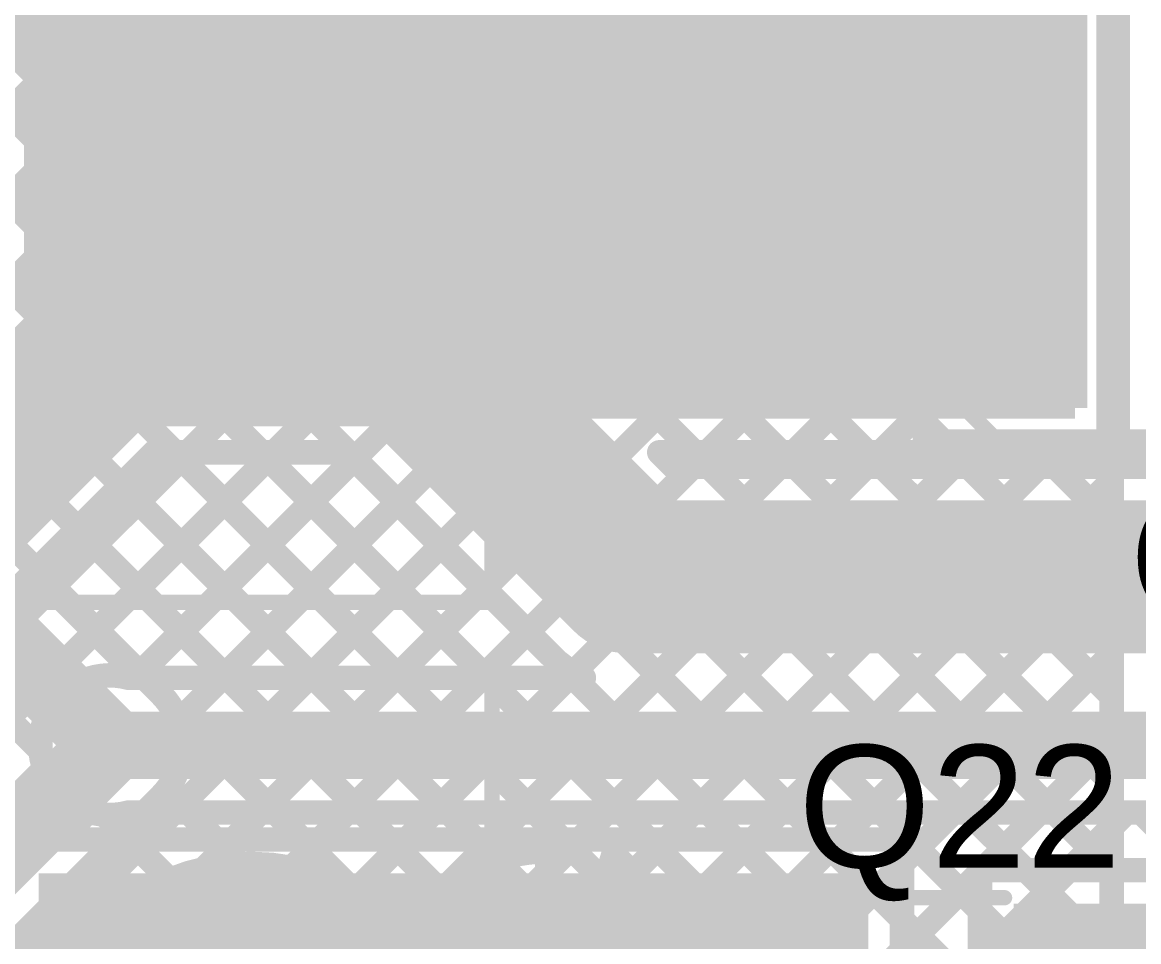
# Model space of a CAD drawing. Header units: millimetres. Extents: x 0 to 214, y 0 to 214.
# Drawn here: x 0.2923 to 0.6569, y 2.0078 to 2.3082 of the extents above; entities that cross this region are included whole.
import ezdxf

# ---------------------------------------------------------------- set-up
doc = ezdxf.new("R2010")
doc.units = ezdxf.units.MM
doc.header["$MEASUREMENT"] = 0
for name, color, linetype in [('BottomLayer', 5, 'Continuous'), ('BottomOverlay', 54, 'Continuous'), ('BottomPaste', 16, 'Continuous'), ('BottomSolder', 6, 'Continuous'), ('MultiLayer', 9, 'Continuous'), ('PadHoleLayer', 156, 'Continuous'), ('TopLayer', 1, 'Continuous'), ('TopOverlay', 2, 'Continuous'), ('TopPaste', 8, 'Continuous'), ('TopSolder', 216, 'Continuous'), ('ViaHoleLayer', 16, 'Continuous')]:
    doc.layers.add(name, color=color, linetype=linetype)
doc.styles.add('Arial', font='', dxfattribs={"height": 0.2})
doc.styles.get('Arial').set_extended_font_data('Arial')

# ---------------------------------------------------------------- blocks, each defined once
blk = doc.blocks.new('TBP01R1_508_02BE_96')
at = {"layer": 'BottomLayer'}
blk.add_hatch(color=5, dxfattribs=at).paths.add_polyline_path([(-0.15906, 0.05906), (-0.04094, 0.05906), (-0.04094, -0.05906), (-0.15906, -0.05906)])
at = {"layer": 'BottomSolder'}
blk.add_hatch(color=6, dxfattribs=at).paths.add_polyline_path([(-0.16306, 0.06306), (-0.03694, 0.06306), (-0.03694, -0.06306), (-0.16306, -0.06306)])
at = {"layer": 'MultiLayer'}
blk.add_hatch(color=9, dxfattribs=at).paths.add_polyline_path([(-0.15906, 0.05906), (-0.04094, 0.05906), (-0.04094, -0.05906), (-0.15906, -0.05906)])
at = {"layer": 'PadHoleLayer'}
h = blk.add_hatch(color=156, dxfattribs=at)
edge = h.paths.add_edge_path()
edge.add_arc((-0.1, 0), 0.03346, 0, 360)
at = {"layer": 'TopLayer'}
blk.add_hatch(color=1, dxfattribs=at).paths.add_polyline_path([(-0.15906, 0.05906), (-0.04094, 0.05906), (-0.04094, -0.05906), (-0.15906, -0.05906)])
at = {"layer": 'TopSolder'}
blk.add_hatch(color=216, dxfattribs=at).paths.add_polyline_path([(-0.16306, 0.06306), (-0.03694, 0.06306), (-0.03694, -0.06306), (-0.16306, -0.06306)])
at = {"layer": 'TopOverlay', "const_width": 0.005}
for points in [[(-0.2315, 0.3937), (-0.2315, -0.07874)], [(-0.2315, -0.07874), (0.2315, -0.07874)]]:
    blk.add_lwpolyline(points, dxfattribs=at)
at = {"layer": 'TopOverlay'}
for points, const_width in [([(-0.10306, -0.067, 1), (-0.11094, -0.067, 1)], 0.00787), ([(-0.11291, -0.067, 1), (-0.10897, -0.067, 1)], 0.00394), ([(-0.10503, -0.067, 1), (-0.10109, -0.067, 1)], 0.00394), ([(-0.23275, -0.07874, 1), (-0.23025, -0.07874, 1)], 0.0025), ([(-0.23275, -0.07874, 1), (-0.23025, -0.07874, 1)], 0.0025)]:
    blk.add_lwpolyline(points, format="xyb", close=True, dxfattribs=dict(at, const_width=const_width))
blk = doc.blocks.new('TBP01R1_508_02BE_97')
at = {"layer": 'BottomLayer'}
h = blk.add_hatch(color=5, dxfattribs=at)
edge = h.paths.add_edge_path()
edge.add_arc((0.1, 0), 0.05906, 0, 360)
at = {"layer": 'BottomSolder'}
h = blk.add_hatch(color=6, dxfattribs=at)
edge = h.paths.add_edge_path()
edge.add_arc((0.1, 0), 0.06306, 0, 360)
at = {"layer": 'MultiLayer'}
h = blk.add_hatch(color=9, dxfattribs=at)
edge = h.paths.add_edge_path()
edge.add_arc((0.1, 0), 0.05906, 0, 360)
at = {"layer": 'TopLayer'}
h = blk.add_hatch(color=1, dxfattribs=at)
edge = h.paths.add_edge_path()
edge.add_arc((0.1, 0), 0.05906, 0, 360)
at = {"layer": 'TopSolder'}
h = blk.add_hatch(color=216, dxfattribs=at)
edge = h.paths.add_edge_path()
edge.add_arc((0.1, 0), 0.06306, 0, 360)
at = {"layer": 'TopOverlay', "const_width": 0.005}
for points in [[(0.2315, 0.3937), (0.2315, -0.07874)], [(-0.2315, -0.07874), (0.2315, -0.07874)]]:
    blk.add_lwpolyline(points, dxfattribs=at)
at = {"layer": 'TopOverlay', "const_width": 0.0025}
blk.add_lwpolyline([(0.23025, -0.07874, 1), (0.23275, -0.07874, 1)], format="xyb", close=True, dxfattribs=at)
blk.add_lwpolyline([(0.23025, -0.07874, 1), (0.23275, -0.07874, 1)], format="xyb", close=True, dxfattribs=at)
blk = doc.blocks.new('C__0603_B_138')
at = {"layer": 'BottomLayer'}
for points in [[(-0.045, -0.0175), (-0.045, 0.0175), (-0.015, 0.0175), (-0.015, -0.0175)], [(0.015, -0.0175), (0.015, 0.0175), (0.045, 0.0175), (0.045, -0.0175)]]:
    blk.add_hatch(color=5, dxfattribs=at).paths.add_polyline_path(points)
at = {"layer": 'BottomPaste'}
for points in [[(-0.045, -0.0175), (-0.045, 0.0175), (-0.015, 0.0175), (-0.015, -0.0175)], [(0.015, -0.0175), (0.015, 0.0175), (0.045, 0.0175), (0.045, -0.0175)]]:
    blk.add_hatch(color=16, dxfattribs=at).paths.add_polyline_path(points)
at = {"layer": 'BottomSolder'}
for points in [[(-0.04736, -0.01986), (-0.04736, 0.01986), (-0.01264, 0.01986), (-0.01264, -0.01986)], [(0.01264, -0.01986), (0.01264, 0.01986), (0.04736, 0.01986), (0.04736, -0.01986)]]:
    blk.add_hatch(color=6, dxfattribs=at).paths.add_polyline_path(points)
at = {"layer": 'BottomOverlay', "const_width": 0.005}
for points in [[(-0.049, 0.021), (-0.018, 0.021)], [(-0.049, -0.021), (-0.049, 0.021)], [(0.018, 0.021), (0.049, 0.021)], [(0.049, -0.021), (0.049, 0.021)], [(-0.049, -0.021), (-0.018, -0.021)], [(0.018, -0.021), (0.049, -0.021)]]:
    blk.add_lwpolyline(points, dxfattribs=at)
at = {"layer": 'BottomOverlay', "const_width": 0.0025}
for points in [[(-0.05025, 0.021, 1), (-0.04775, 0.021, 1)], [(-0.05025, 0.021, 1), (-0.04775, 0.021, 1)], [(-0.01925, 0.021, 1), (-0.01675, 0.021, 1)], [(0.01675, 0.021, 1), (0.01925, 0.021, 1)], [(0.04775, 0.021, 1), (0.05025, 0.021, 1)], [(0.04775, 0.021, 1), (0.05025, 0.021, 1)], [(-0.05025, -0.021, 1), (-0.04775, -0.021, 1)], [(-0.05025, -0.021, 1), (-0.04775, -0.021, 1)], [(-0.01925, -0.021, 1), (-0.01675, -0.021, 1)], [(0.01675, -0.021, 1), (0.01925, -0.021, 1)], [(0.04775, -0.021, 1), (0.05025, -0.021, 1)], [(0.04775, -0.021, 1), (0.05025, -0.021, 1)]]:
    blk.add_lwpolyline(points, format="xyb", close=True, dxfattribs=at)
blk = doc.blocks.new('RVT1E100M0405__139')
at = {"layer": 'TopLayer'}
for points in [[(-0.12205, 0.0315), (-0.01969, 0.0315), (-0.01969, -0.0315), (-0.12205, -0.0315)], [(0.01969, 0.0315), (0.12205, 0.0315), (0.12205, -0.0315), (0.01969, -0.0315)]]:
    blk.add_hatch(color=1, dxfattribs=at).paths.add_polyline_path(points)
at = {"layer": 'TopPaste'}
for points in [[(-0.12205, 0.0315), (-0.01969, 0.0315), (-0.01969, -0.0315), (-0.12205, -0.0315)], [(0.01969, 0.0315), (0.12205, 0.0315), (0.12205, -0.0315), (0.01969, -0.0315)]]:
    blk.add_hatch(color=8, dxfattribs=at).paths.add_polyline_path(points)
at = {"layer": 'TopSolder'}
for points in [[(-0.12605, 0.0355), (-0.01569, 0.0355), (-0.01569, -0.0355), (-0.12605, -0.0355)], [(0.01569, 0.0355), (0.12605, 0.0355), (0.12605, -0.0355), (0.01569, -0.0355)]]:
    blk.add_hatch(color=216, dxfattribs=at).paths.add_polyline_path(points)
at = {"layer": 'TopOverlay', "const_width": 0.005}
for points in [[(-0.08325, 0.04075), (-0.037, 0.087)], [(-0.037, 0.087), (0.085, 0.087)], [(0.085, 0.039), (0.085, 0.087)], [(-0.108, 0.037), (-0.108, 0.065)], [(-0.122, 0.051), (-0.094, 0.051)], [(-0.08325, 0.035), (-0.08325, 0.04075)], [(-0.08325, -0.04075), (-0.08325, -0.035)], [(-0.08325, -0.04075), (-0.037, -0.087)], [(0.085, -0.087), (0.085, -0.039)], [(-0.037, -0.087), (0.085, -0.087)]]:
    blk.add_lwpolyline(points, dxfattribs=at)
at = {"layer": 'TopOverlay', "const_width": 0.0025}
for points in [[(-0.03825, 0.087, 1), (-0.03575, 0.087, 1)], [(-0.03825, 0.087, 1), (-0.03575, 0.087, 1)], [(0.08375, 0.087, 1), (0.08625, 0.087, 1)], [(0.08375, 0.087, 1), (0.08625, 0.087, 1)], [(-0.10925, 0.065, 1), (-0.10675, 0.065, 1)], [(-0.12325, 0.051, 1), (-0.12075, 0.051, 1)], [(-0.09525, 0.051, 1), (-0.09275, 0.051, 1)], [(-0.0845, 0.04075, 1), (-0.082, 0.04075, 1)], [(-0.0845, 0.04075, 1), (-0.082, 0.04075, 1)], [(0.08375, 0.039, 1), (0.08625, 0.039, 1)], [(-0.10925, 0.037, 1), (-0.10675, 0.037, 1)], [(-0.0845, 0.035, 1), (-0.082, 0.035, 1)], [(-0.0845, -0.035, 1), (-0.082, -0.035, 1)], [(-0.0845, -0.04075, 1), (-0.082, -0.04075, 1)], [(-0.0845, -0.04075, 1), (-0.082, -0.04075, 1)], [(0.08375, -0.039, 1), (0.08625, -0.039, 1)], [(-0.03825, -0.087, 1), (-0.03575, -0.087, 1)], [(-0.03825, -0.087, 1), (-0.03575, -0.087, 1)], [(0.08375, -0.087, 1), (0.08625, -0.087, 1)], [(0.08375, -0.087, 1), (0.08625, -0.087, 1)]]:
    blk.add_lwpolyline(points, format="xyb", close=True, dxfattribs=at)
blk = doc.blocks.new('SOT23_3_140')
at = {"layer": 'TopLayer'}
for points in [[(0.01574, 0.02657), (-0.01575, 0.02657), (-0.01575, 0.05807), (0.01574, 0.05807)], [(-0.02166, -0.05807), (-0.05316, -0.05807), (-0.05316, -0.02657), (-0.02166, -0.02657)], [(0.05314, -0.05807), (0.02165, -0.05807), (0.02165, -0.02657), (0.05314, -0.02657)]]:
    blk.add_hatch(color=1, dxfattribs=at).paths.add_polyline_path(points)
at = {"layer": 'TopPaste'}
for points in [[(0.01574, 0.02657), (-0.01575, 0.02657), (-0.01575, 0.05807), (0.01574, 0.05807)], [(-0.02166, -0.05807), (-0.05316, -0.05807), (-0.05316, -0.02657), (-0.02166, -0.02657)], [(0.05314, -0.05807), (0.02165, -0.05807), (0.02165, -0.02657), (0.05314, -0.02657)]]:
    blk.add_hatch(color=8, dxfattribs=at).paths.add_polyline_path(points)
at = {"layer": 'TopSolder'}
for points in [[(0.01974, 0.02257), (-0.01975, 0.02257), (-0.01975, 0.06207), (0.01974, 0.06207)], [(-0.01766, -0.06207), (-0.05716, -0.06207), (-0.05716, -0.02257), (-0.01766, -0.02257)], [(0.05714, -0.06207), (0.01765, -0.06207), (0.01765, -0.02257), (0.05714, -0.02257)]]:
    blk.add_hatch(color=216, dxfattribs=at).paths.add_polyline_path(points)
at = {"layer": 'TopOverlay', "const_width": 0.005}
for points in [[(-0.06101, 0.029), (-0.06101, -0.02)], [(-0.06101, 0.029), (-0.02601, 0.029)], [(0.02599, 0.029), (0.06099, 0.029)], [(0.06099, 0.029), (0.06099, -0.02)], [(-0.01101, -0.029), (0.01099, -0.029)]]:
    blk.add_lwpolyline(points, dxfattribs=at)
at = {"layer": 'TopOverlay'}
for points, const_width in [([(-0.06226, 0.029, 1), (-0.05976, 0.029, 1)], 0.0025), ([(-0.06226, 0.029, 1), (-0.05976, 0.029, 1)], 0.0025), ([(-0.02726, 0.029, 1), (-0.02476, 0.029, 1)], 0.0025), ([(0.02474, 0.029, 1), (0.02724, 0.029, 1)], 0.0025), ([(0.05974, 0.029, 1), (0.06224, 0.029, 1)], 0.0025), ([(0.05974, 0.029, 1), (0.06224, 0.029, 1)], 0.0025), ([(-0.06226, -0.02, 1), (-0.05976, -0.02, 1)], 0.0025), ([(0.05974, -0.02, 1), (0.06224, -0.02, 1)], 0.0025), ([(-0.01226, -0.029, 1), (-0.00976, -0.029, 1)], 0.0025), ([(0.00974, -0.029, 1), (0.01224, -0.029, 1)], 0.0025), ([(-0.062, -0.044, 1), (-0.068, -0.044, 1)], 0.00984), ([(-0.07046, -0.044, 1), (-0.06554, -0.044, 1)], 0.00492), ([(-0.06446, -0.044, 1), (-0.05954, -0.044, 1)], 0.00492)]:
    blk.add_lwpolyline(points, format="xyb", close=True, dxfattribs=dict(at, const_width=const_width))

msp = doc.modelspace()

# ---------------------------------------------------------------- hatches: boundary and pattern name
at = {"layer": 'BottomLayer'}
msp.add_hatch(color=5, dxfattribs=at).paths.add_polyline_path([(0.59814, 2.18217), (0.64014, 2.18217), (0.64014, 2.31917), (0.59814, 2.31917)])
h = msp.add_hatch(color=5, dxfattribs=at)
edge = h.paths.add_edge_path()
edge.add_arc((0.62214, 2.29817), 0.01181, 0, 360)
h = msp.add_hatch(color=5, dxfattribs=at)
edge = h.paths.add_edge_path()
edge.add_arc((0.62214, 2.20617), 0.01181, 0, 360)
h = msp.add_hatch(color=5, dxfattribs=at)
edge = h.paths.add_edge_path()
edge.add_arc((0.321, 2.072), 0.01181, 0, 360)
at = {"layer": 'BottomSolder'}
h = msp.add_hatch(color=6, dxfattribs=at)
edge = h.paths.add_edge_path()
edge.add_arc((0.62214, 2.29817), 0.00991, 0, 360)
h = msp.add_hatch(color=6, dxfattribs=at)
edge = h.paths.add_edge_path()
edge.add_arc((0.62214, 2.20617), 0.00991, 0, 360)
h = msp.add_hatch(color=6, dxfattribs=at)
edge = h.paths.add_edge_path()
edge.add_arc((0.321, 2.072), 0.00991, 0, 360)
at = {"layer": 'TopLayer'}
for points in [[(0.29814, 2.17867), (0.63614, 2.17867), (0.63614, 2.31667), (0.29814, 2.31667)], [(0.29764, 1.89218), (0.56864, 1.89218), (0.56864, 2.03018), (0.29764, 2.03018)], [(0.61614, 1.967), (0.74, 1.967), (0.74, 2.02017), (0.61614, 2.02017)]]:
    msp.add_hatch(color=1, dxfattribs=at).paths.add_polyline_path(points)
h = msp.add_hatch(color=1, dxfattribs=at)
edge = h.paths.add_edge_path()
edge.add_arc((0.62214, 2.29817), 0.01181, 0, 360)
h = msp.add_hatch(color=1, dxfattribs=at)
edge = h.paths.add_edge_path()
edge.add_arc((0.62214, 2.20617), 0.01181, 0, 360)
h = msp.add_hatch(color=1, dxfattribs=at)
edge = h.paths.add_edge_path()
edge.add_arc((0.321, 2.072), 0.01181, 0, 360)
at = {"layer": 'TopSolder'}
h = msp.add_hatch(color=216, dxfattribs=at)
edge = h.paths.add_edge_path()
edge.add_arc((0.62214, 2.29817), 0.00991, 0, 360)
h = msp.add_hatch(color=216, dxfattribs=at)
edge = h.paths.add_edge_path()
edge.add_arc((0.62214, 2.20617), 0.00991, 0, 360)
h = msp.add_hatch(color=216, dxfattribs=at)
edge = h.paths.add_edge_path()
edge.add_arc((0.321, 2.072), 0.00991, 0, 360)
at = {"layer": 'ViaHoleLayer'}
h = msp.add_hatch(color=16, dxfattribs=at)
edge = h.paths.add_edge_path()
edge.add_arc((0.62214, 2.29817), 0.00591, 0, 360)
h = msp.add_hatch(color=16, dxfattribs=at)
edge = h.paths.add_edge_path()
edge.add_arc((0.62214, 2.20617), 0.00591, 0, 360)
h = msp.add_hatch(color=16, dxfattribs=at)
edge = h.paths.add_edge_path()
edge.add_arc((0.321, 2.072), 0.00591, 0, 360)

# ---------------------------------------------------------------- linework, layer by layer
at = {"layer": 'BottomLayer'}
for points, const_width in [([(0.43699, 2.28662), (0.64814, 2.49776)], 0.008), ([(0.43699, 2.25833), (0.64814, 2.46948)], 0.008), ([(0.43641, 2.44112), (0.58714, 2.29038)], 0.008), ([(0.43699, 2.23005), (0.64814, 2.44119)], 0.008), ([(0.42986, 2.41938), (0.58714, 2.2621)], 0.008), ([(0.43699, 2.20176), (0.64814, 2.41291)], 0.008), ([(0.41836, 2.40259), (0.58714, 2.23381)], 0.008), ([(0.40272, 2.38995), (0.58714, 2.20553)], 0.008), ([(0.38251, 2.38187), (0.58714, 2.17725)], 0.008), ([(0.2445, 2.35018), (0.29688, 2.2978)], 0.008), ([(0.58714, 2.17117), (0.58714, 2.33017)], 0.008), ([(0.34321, 2.07969), (0.58714, 2.32363)], 0.008), ([(0.2445, 2.3219), (0.29688, 2.26951)], 0.008), ([(0.29688, 2.18012), (0.29688, 2.32023)], 0.008), ([(0.43699, 2.18012), (0.43699, 2.32023)], 0.008), ([(0.2445, 2.26383), (0.29688, 2.31621)], 0.008), ([(0.43699, 2.29911), (0.64814, 2.08796)], 0.008), ([(0.2445, 1.9527), (0.58714, 2.29534)], 0.008), ([(0.2445, 2.29361), (0.29688, 2.24123)], 0.008), ([(0.2445, 2.23554), (0.29688, 2.28793)], 0.008), ([(0.43699, 2.27082), (0.64814, 2.05968)], 0.008), ([(0.2445, 2.26533), (0.29688, 2.21294)], 0.008), ([(0.35161, 2.03153), (0.58714, 2.26706)], 0.008), ([(0.2445, 2.20726), (0.29688, 2.25964)], 0.008), ([(0.43699, 2.24254), (0.64814, 2.03139)], 0.008), ([(0.38031, 2.03194), (0.58714, 2.23877)], 0.008), ([(0.2445, 2.23704), (0.29688, 2.18466)], 0.008), ([(0.24588, 2.18035), (0.29688, 2.23136)], 0.008), ([(0.43699, 2.21425), (0.64814, 2.00311)], 0.008), ([(0.40103, 2.02438), (0.58714, 2.21049)], 0.008), ([(0.2445, 2.20876), (0.61309, 1.84017)], 0.008), ([(0.26002, 2.16621), (0.29688, 2.20308)], 0.008), ([(0.29688, 2.18466), (0.30143, 2.18012)], 0.008), ([(0.43699, 2.18597), (0.64814, 1.97482)], 0.008), ([(0.221, 2.172), (0.321, 2.072)], 0.025), ([(0.2445, 2.18173), (0.3376, 2.08863)], 0.008), ([(0.41706, 2.01212), (0.58714, 2.1822)], 0.008), ([(0.27416, 2.15207), (0.30221, 2.18012)], 0.008), ([(0.28831, 2.13793), (0.3305, 2.18012)], 0.008), ([(0.29688, 2.18012), (0.43699, 2.18012)], 0.008), ([(0.30143, 2.18012), (0.64137, 1.84017)], 0.008), ([(0.30245, 2.12379), (0.35878, 2.18012)], 0.008), ([(0.31659, 2.10964), (0.38706, 2.18012)], 0.008), ([(0.32971, 2.18012), (0.64814, 1.86169)], 0.008), ([(0.33073, 2.0955), (0.41535, 2.18012)], 0.008), ([(0.35799, 2.18012), (0.64814, 1.88997)], 0.008), ([(0.38628, 2.18012), (0.64814, 1.91825)], 0.008), ([(0.41456, 2.18012), (0.64814, 1.94654)], 0.008), ([(0.58714, 2.17725), (0.59321, 2.17117)], 0.008), ([(0.42896, 1.99574), (0.60439, 2.17117)], 0.008), ([(0.43606, 1.97456), (0.63268, 2.17117)], 0.008), ([(0.58714, 2.17117), (0.64814, 2.17117)], 0.008), ([(0.59321, 2.17117), (0.64814, 2.11625)], 0.008), ([(0.6215, 2.17117), (0.64814, 2.14453)], 0.008), ([(0.64814, 1.84017), (0.64814, 2.17117)], 0.008), ([(0.43453, 1.94474), (0.64814, 2.15835)], 0.008), ([(0.3513, 1.83323), (0.64814, 2.13007)], 0.008), ([(0.37959, 1.83323), (0.64814, 2.10178)], 0.008), ([(0.34152, 2.08346), (0.40008, 2.02489)], 0.008), ([(0.221, 1.972), (0.321, 2.072)], 0.025), ([(0.40787, 1.83323), (0.64814, 2.0735)], 0.008), ([(0.33936, 2.05733), (0.36354, 2.03315)], 0.008), ([(0.2445, 1.96227), (0.3376, 2.05537)], 0.008), ([(0.43615, 1.83323), (0.64814, 2.04521)], 0.008), ([(0.32532, 2.04309), (0.3404, 2.02801)], 0.008), ([(0.31118, 2.02894), (0.32266, 2.01746)], 0.008), ([(0.43699, 1.80578), (0.64814, 2.01693)], 0.008), ([(0.29704, 2.0148), (0.30912, 2.00272)], 0.008)]:
    msp.add_lwpolyline(points, dxfattribs=dict(at, const_width=const_width))
for points, const_width in [([(0.29488, 2.2978, 1), (0.29888, 2.2978, 1)], 0.004), ([(0.43499, 2.29911, 1), (0.43899, 2.29911, 1)], 0.004), ([(0.58514, 2.29534, 1), (0.58914, 2.29534, 1)], 0.004), ([(0.58514, 2.29038, 1), (0.58914, 2.29038, 1)], 0.004), ([(0.29488, 2.28793, 1), (0.29888, 2.28793, 1)], 0.004), ([(0.43499, 2.28662, 1), (0.43899, 2.28662, 1)], 0.004), ([(0.29488, 2.26951, 1), (0.29888, 2.26951, 1)], 0.004), ([(0.43499, 2.27082, 1), (0.43899, 2.27082, 1)], 0.004), ([(0.58514, 2.26706, 1), (0.58914, 2.26706, 1)], 0.004), ([(0.58514, 2.2621, 1), (0.58914, 2.2621, 1)], 0.004), ([(0.29488, 2.25964, 1), (0.29888, 2.25964, 1)], 0.004), ([(0.43499, 2.25833, 1), (0.43899, 2.25833, 1)], 0.004), ([(0.43499, 2.24254, 1), (0.43899, 2.24254, 1)], 0.004), ([(0.29488, 2.24123, 1), (0.29888, 2.24123, 1)], 0.004), ([(0.58514, 2.23877, 1), (0.58914, 2.23877, 1)], 0.004), ([(0.29488, 2.23136, 1), (0.29888, 2.23136, 1)], 0.004), ([(0.58514, 2.23381, 1), (0.58914, 2.23381, 1)], 0.004), ([(0.43499, 2.23005, 1), (0.43899, 2.23005, 1)], 0.004), ([(0.29488, 2.21294, 1), (0.29888, 2.21294, 1)], 0.004), ([(0.43499, 2.21425, 1), (0.43899, 2.21425, 1)], 0.004), ([(0.58514, 2.21049, 1), (0.58914, 2.21049, 1)], 0.004), ([(0.29488, 2.20308, 1), (0.29888, 2.20308, 1)], 0.004), ([(0.58514, 2.20553, 1), (0.58914, 2.20553, 1)], 0.004), ([(0.43499, 2.20176, 1), (0.43899, 2.20176, 1)], 0.004), ([(0.29488, 2.18466, 1), (0.29888, 2.18466, 1)], 0.004), ([(0.29488, 2.18466, 1), (0.29888, 2.18466, 1)], 0.004), ([(0.43499, 2.18597, 1), (0.43899, 2.18597, 1)], 0.004), ([(0.58514, 2.1822, 1), (0.58914, 2.1822, 1)], 0.004), ([(0.29488, 2.18012, 1), (0.29888, 2.18012, 1)], 0.004), ([(0.29488, 2.18012, 1), (0.29888, 2.18012, 1)], 0.004), ([(0.29943, 2.18012, 1), (0.30343, 2.18012, 1)], 0.004), ([(0.29943, 2.18012, 1), (0.30343, 2.18012, 1)], 0.004), ([(0.30021, 2.18012, 1), (0.30421, 2.18012, 1)], 0.004), ([(0.32771, 2.18012, 1), (0.33171, 2.18012, 1)], 0.004), ([(0.3285, 2.18012, 1), (0.3325, 2.18012, 1)], 0.004), ([(0.35599, 2.18012, 1), (0.35999, 2.18012, 1)], 0.004), ([(0.35678, 2.18012, 1), (0.36078, 2.18012, 1)], 0.004), ([(0.38428, 2.18012, 1), (0.38828, 2.18012, 1)], 0.004), ([(0.38506, 2.18012, 1), (0.38906, 2.18012, 1)], 0.004), ([(0.41256, 2.18012, 1), (0.41656, 2.18012, 1)], 0.004), ([(0.41335, 2.18012, 1), (0.41735, 2.18012, 1)], 0.004), ([(0.43499, 2.18012, 1), (0.43899, 2.18012, 1)], 0.004), ([(0.43499, 2.18012, 1), (0.43899, 2.18012, 1)], 0.004), ([(0.58514, 2.17725, 1), (0.58914, 2.17725, 1)], 0.004), ([(0.58514, 2.17725, 1), (0.58914, 2.17725, 1)], 0.004), ([(0.58514, 2.17117, 1), (0.58914, 2.17117, 1)], 0.004), ([(0.58514, 2.17117, 1), (0.58914, 2.17117, 1)], 0.004), ([(0.59121, 2.17117, 1), (0.59521, 2.17117, 1)], 0.004), ([(0.59121, 2.17117, 1), (0.59521, 2.17117, 1)], 0.004), ([(0.60239, 2.17117, 1), (0.60639, 2.17117, 1)], 0.004), ([(0.6195, 2.17117, 1), (0.6235, 2.17117, 1)], 0.004), ([(0.63068, 2.17117, 1), (0.63468, 2.17117, 1)], 0.004), ([(0.64614, 2.17117, 1), (0.65014, 2.17117, 1)], 0.004), ([(0.64614, 2.17117, 1), (0.65014, 2.17117, 1)], 0.004), ([(0.64614, 2.15835, 1), (0.65014, 2.15835, 1)], 0.004), ([(0.64614, 2.14453, 1), (0.65014, 2.14453, 1)], 0.004), ([(0.64614, 2.13007, 1), (0.65014, 2.13007, 1)], 0.004), ([(0.30045, 2.12379, 1), (0.30445, 2.12379, 1)], 0.004), ([(0.64614, 2.11625, 1), (0.65014, 2.11625, 1)], 0.004), ([(0.31459, 2.10964, 1), (0.31859, 2.10964, 1)], 0.004), ([(0.64614, 2.10178, 1), (0.65014, 2.10178, 1)], 0.004), ([(0.32873, 2.0955, 1), (0.33273, 2.0955, 1)], 0.004), ([(0.3356, 2.08863, 1), (0.3396, 2.08863, 1)], 0.004), ([(0.3356, 2.08863, 1), (0.3396, 2.08863, 1)], 0.004), ([(0.33562, 2.08862, 1), (0.33962, 2.08862, 1)], 0.004), ([(0.64614, 2.08796, 1), (0.65014, 2.08796, 1)], 0.004), ([(0.33952, 2.08346, 1), (0.34352, 2.08346, 1)], 0.004), ([(0.31475, 2.072, 1), (0.32725, 2.072, 1)], 0.0125), ([(0.31475, 2.072, 1), (0.32725, 2.072, 1)], 0.0125), ([(0.34121, 2.07969, 1), (0.34521, 2.07969, 1)], 0.004), ([(0.3425, 2.072, 1), (0.3465, 2.072, 1)], 0.004), ([(0.3425, 2.072, 1), (0.3465, 2.072, 1)], 0.004), ([(0.3425, 2.072, 1), (0.3465, 2.072, 1)], 0.004), ([(0.3425, 2.072, 1), (0.3465, 2.072, 1)], 0.004), ([(0.64614, 2.0735, 1), (0.65014, 2.0735, 1)], 0.004), ([(0.33736, 2.05733, 1), (0.34136, 2.05733, 1)], 0.004), ([(0.64614, 2.05968, 1), (0.65014, 2.05968, 1)], 0.004), ([(0.3356, 2.05537, 1), (0.3396, 2.05537, 1)], 0.004), ([(0.3356, 2.05537, 1), (0.3396, 2.05537, 1)], 0.004), ([(0.33562, 2.05538, 1), (0.33962, 2.05538, 1)], 0.004), ([(0.64614, 2.04521, 1), (0.65014, 2.04521, 1)], 0.004), ([(0.32332, 2.04309, 1), (0.32732, 2.04309, 1)], 0.004), ([(0.43699, 1.96317, 1), (0.29688, 1.96317, 1)], 0.008), ([(0.34961, 2.03153, 1), (0.35361, 2.03153, 1)], 0.004), ([(0.36154, 2.03315, 1), (0.36554, 2.03315, 1)], 0.004), ([(0.37831, 2.03194, 1), (0.38231, 2.03194, 1)], 0.004), ([(0.64614, 2.03139, 1), (0.65014, 2.03139, 1)], 0.004), ([(0.30918, 2.02894, 1), (0.31318, 2.02894, 1)], 0.004), ([(0.3384, 2.02801, 1), (0.3424, 2.02801, 1)], 0.004), ([(0.39808, 2.02489, 1), (0.40208, 2.02489, 1)], 0.004), ([(0.39903, 2.02438, 1), (0.40303, 2.02438, 1)], 0.004), ([(0.32066, 2.01746, 1), (0.32466, 2.01746, 1)], 0.004), ([(0.64614, 2.01693, 1), (0.65014, 2.01693, 1)], 0.004), ([(0.29504, 2.0148, 1), (0.29904, 2.0148, 1)], 0.004), ([(0.41506, 2.01212, 1), (0.41906, 2.01212, 1)], 0.004)]:
    msp.add_lwpolyline(points, format="xyb", close=True, dxfattribs=dict(at, const_width=const_width))
at = {"layer": 'BottomLayer', "const_width": 0.008}
for points in [[(0.3376, 2.08863, -0.199188), (0.3445, 2.072)], [(0.33762, 2.08862, -0.198912), (0.3445, 2.072)], [(0.3445, 2.072, -0.199188), (0.3376, 2.05537)], [(0.3445, 2.072, -0.198912), (0.33762, 2.05538)]]:
    msp.add_lwpolyline(points, format="xyb", dxfattribs=at)
at = {"layer": 'TopLayer'}
for points, const_width in [([(0.21814, 2.39897), (0.36694, 2.25017)], 0.05), ([(0.64714, 2.16767), (0.64714, 2.32767)], 0.008), ([(0.65014, 2.17117), (0.65014, 2.32917)], 0.008), ([(0.64714, 2.29877), (0.65014, 2.30177)], 0.008), ([(0.64714, 2.28695), (0.65014, 2.28395)], 0.008), ([(0.64714, 2.27049), (0.65014, 2.27349)], 0.008), ([(0.21814, 2.10137), (0.36694, 2.25017)], 0.05), ([(0.36694, 2.25017), (0.49011, 2.127)], 0.05), ([(0.58227, 2.25117), (0.58327, 2.25217)], 0.04), ([(0.36694, 2.25017), (0.36794, 2.25117)], 0.04), ([(0.36794, 2.25117), (0.58227, 2.25117)], 0.04), ([(0.64714, 2.25867), (0.65014, 2.25567)], 0.008), ([(0.64714, 2.2422), (0.65014, 2.2452)], 0.008), ([(0.64714, 2.23038), (0.65014, 2.22738)], 0.008), ([(0.64714, 2.21392), (0.65014, 2.21692)], 0.008), ([(0.64714, 2.2021), (0.65014, 2.1991)], 0.008), ([(0.64714, 2.18564), (0.65014, 2.18864)], 0.008), ([(0.64714, 2.17381), (0.65795, 2.163)], 0.008), ([(0.65014, 2.17117), (0.78914, 2.17117)], 0.008), ([(0.65279, 2.163), (0.66096, 2.17117)], 0.008), ([(0.25414, 2.04719), (0.37462, 2.16767)], 0.008), ([(0.25414, 2.08646), (0.33535, 2.16767)], 0.008), ([(0.25414, 2.07548), (0.34633, 2.16767)], 0.008), ([(0.33535, 2.16767), (0.39853, 2.16767)], 0.008), ([(0.34215, 2.16767), (0.41583, 2.094)], 0.008), ([(0.37044, 2.16767), (0.44411, 2.094)], 0.008), ([(0.39853, 2.16767), (0.46461, 2.10159)], 0.008), ([(0.50035, 2.16767), (0.64714, 2.16767)], 0.008), ([(0.50035, 2.16767), (0.50502, 2.163)], 0.008), ([(0.51137, 2.163), (0.51604, 2.16767)], 0.008), ([(0.51186, 2.16767), (0.51653, 2.163)], 0.008), ([(0.53965, 2.163), (0.54432, 2.16767)], 0.008), ([(0.54014, 2.16767), (0.54482, 2.163)], 0.008), ([(0.56794, 2.163), (0.57261, 2.16767)], 0.008), ([(0.56843, 2.16767), (0.5731, 2.163)], 0.008), ([(0.59622, 2.163), (0.60089, 2.16767)], 0.008), ([(0.59671, 2.16767), (0.60139, 2.163)], 0.008), ([(0.62451, 2.163), (0.62918, 2.16767)], 0.008), ([(0.625, 2.16767), (0.62967, 2.163)], 0.008), ([(0.32923, 2.094), (0.40072, 2.16548)], 0.008), ([(0.50502, 2.163), (1.219, 2.163)], 0.008), ([(0.32461, 2.15693), (0.38754, 2.094)], 0.008), ([(0.35752, 2.094), (0.41486, 2.15134)], 0.008), ([(0.49011, 2.127), (1.219, 2.127)], 0.05), ([(0.31047, 2.14279), (0.35926, 2.094)], 0.008), ([(0.3858, 2.094), (0.429, 2.1372)], 0.008), ([(0.29633, 2.12865), (0.33097, 2.094)], 0.008), ([(0.41408, 2.094), (0.44314, 2.12306)], 0.008), ([(0.28218, 2.11451), (0.30682, 2.08987)], 0.008), ([(0.44237, 2.094), (0.45728, 2.10892)], 0.008), ([(0.26804, 2.10036), (0.29826, 2.07014)], 0.008), ([(0.46698, 2.09942), (0.4724, 2.094)], 0.008), ([(0.32703, 2.094), (0.47573, 2.094)], 0.008), ([(0.25414, 2.08598), (0.29895, 2.04118)], 0.008), ([(0.321, 2.072), (0.993, 2.072)], 0.022), ([(0.25414, 2.01891), (0.29953, 2.0643)], 0.008), ([(0.30469, 2.04118), (0.31385, 2.05034)], 0.008), ([(0.31914, 2.04926), (0.32723, 2.04118)], 0.008), ([(0.32703, 2.05), (0.98389, 2.05)], 0.008), ([(0.33298, 2.04118), (0.3418, 2.05)], 0.008), ([(0.34669, 2.05), (0.35551, 2.04118)], 0.008), ([(0.36126, 2.04118), (0.37008, 2.05)], 0.008), ([(0.37497, 2.05), (0.3838, 2.04118)], 0.008), ([(0.38954, 2.04118), (0.39837, 2.05)], 0.008), ([(0.40326, 2.05), (0.41208, 2.04118)], 0.008), ([(0.41783, 2.04118), (0.42665, 2.05)], 0.008), ([(0.43154, 2.05), (0.44037, 2.04118)], 0.008), ([(0.44611, 2.04118), (0.45494, 2.05)], 0.008), ([(0.45983, 2.05), (0.46865, 2.04118)], 0.008), ([(0.4744, 2.04118), (0.48322, 2.05)], 0.008), ([(0.48811, 2.05), (0.49694, 2.04118)], 0.008), ([(0.50268, 2.04118), (0.51151, 2.05)], 0.008), ([(0.5164, 2.05), (0.52522, 2.04118)], 0.008), ([(0.53097, 2.04118), (0.53979, 2.05)], 0.008), ([(0.54468, 2.05), (0.5535, 2.04118)], 0.008), ([(0.55925, 2.04118), (0.56807, 2.05)], 0.008), ([(0.57296, 2.05), (0.60514, 2.01782)], 0.008), ([(0.57964, 2.03328), (0.59636, 2.05)], 0.008), ([(0.60125, 2.05), (0.62008, 2.03117)], 0.008), ([(0.60582, 2.03117), (0.62464, 2.05)], 0.008), ([(0.62953, 2.05), (0.64836, 2.03117)], 0.008), ([(0.6341, 2.03117), (0.65293, 2.05)], 0.008), ([(0.65782, 2.05), (0.67664, 2.03117)], 0.008), ([(0.28664, 2.04118), (0.57964, 2.04118)], 0.008), ([(0.57964, 1.88118), (0.57964, 2.04118)], 0.008), ([(0.60514, 2.03117), (0.751, 2.03117)], 0.008), ([(0.60514, 1.96216), (0.60514, 2.03117)], 0.008), ([(0.57964, 2.005), (0.60514, 2.0305)], 0.008), ([(0.57964, 2.01504), (0.60514, 1.98954)], 0.008)]:
    msp.add_lwpolyline(points, dxfattribs=dict(at, const_width=const_width))
for points, const_width in [([(0.64814, 2.30177, 1), (0.65214, 2.30177, 1)], 0.004), ([(0.64514, 2.29877, 1), (0.64914, 2.29877, 1)], 0.004), ([(0.64514, 2.28695, 1), (0.64914, 2.28695, 1)], 0.004), ([(0.64814, 2.28395, 1), (0.65214, 2.28395, 1)], 0.004), ([(0.64814, 2.27349, 1), (0.65214, 2.27349, 1)], 0.004), ([(0.35444, 2.25017, 1), (0.37944, 2.25017, 1)], 0.025), ([(0.35444, 2.25017, 1), (0.37944, 2.25017, 1)], 0.025), ([(0.35444, 2.25017, 1), (0.37944, 2.25017, 1)], 0.025), ([(0.57327, 2.25217, 1), (0.59327, 2.25217, 1)], 0.02), ([(0.64514, 2.27049, 1), (0.64914, 2.27049, 1)], 0.004), ([(0.35694, 2.25017, 1), (0.37694, 2.25017, 1)], 0.02), ([(0.35794, 2.25117, 1), (0.37794, 2.25117, 1)], 0.02), ([(0.35794, 2.25117, 1), (0.37794, 2.25117, 1)], 0.02), ([(0.57227, 2.25117, 1), (0.59227, 2.25117, 1)], 0.02), ([(0.57227, 2.25117, 1), (0.59227, 2.25117, 1)], 0.02), ([(0.64514, 2.25867, 1), (0.64914, 2.25867, 1)], 0.004), ([(0.64814, 2.25567, 1), (0.65214, 2.25567, 1)], 0.004), ([(0.64514, 2.2422, 1), (0.64914, 2.2422, 1)], 0.004), ([(0.64814, 2.2452, 1), (0.65214, 2.2452, 1)], 0.004), ([(0.64514, 2.23038, 1), (0.64914, 2.23038, 1)], 0.004), ([(0.64814, 2.22738, 1), (0.65214, 2.22738, 1)], 0.004), ([(0.64814, 2.21692, 1), (0.65214, 2.21692, 1)], 0.004), ([(0.64514, 2.21392, 1), (0.64914, 2.21392, 1)], 0.004), ([(0.64514, 2.2021, 1), (0.64914, 2.2021, 1)], 0.004), ([(0.64814, 2.1991, 1), (0.65214, 2.1991, 1)], 0.004), ([(0.64814, 2.18864, 1), (0.65214, 2.18864, 1)], 0.004), ([(0.64514, 2.18564, 1), (0.64914, 2.18564, 1)], 0.004), ([(0.64514, 2.17381, 1), (0.64914, 2.17381, 1)], 0.004), ([(0.64814, 2.17117, 1), (0.65214, 2.17117, 1)], 0.004), ([(0.64814, 2.17117, 1), (0.65214, 2.17117, 1)], 0.004), ([(0.33335, 2.16767, 1), (0.33735, 2.16767, 1)], 0.004), ([(0.33335, 2.16767, 1), (0.33735, 2.16767, 1)], 0.004), ([(0.34015, 2.16767, 1), (0.34415, 2.16767, 1)], 0.004), ([(0.34433, 2.16767, 1), (0.34833, 2.16767, 1)], 0.004), ([(0.36844, 2.16767, 1), (0.37244, 2.16767, 1)], 0.004), ([(0.37262, 2.16767, 1), (0.37662, 2.16767, 1)], 0.004), ([(0.39653, 2.16767, 1), (0.40053, 2.16767, 1)], 0.004), ([(0.39653, 2.16767, 1), (0.40053, 2.16767, 1)], 0.004), ([(0.49835, 2.16767, 1), (0.50235, 2.16767, 1)], 0.004), ([(0.49835, 2.16767, 1), (0.50235, 2.16767, 1)], 0.004), ([(0.50986, 2.16767, 1), (0.51386, 2.16767, 1)], 0.004), ([(0.51404, 2.16767, 1), (0.51804, 2.16767, 1)], 0.004), ([(0.53814, 2.16767, 1), (0.54214, 2.16767, 1)], 0.004), ([(0.54232, 2.16767, 1), (0.54632, 2.16767, 1)], 0.004), ([(0.56643, 2.16767, 1), (0.57043, 2.16767, 1)], 0.004), ([(0.57061, 2.16767, 1), (0.57461, 2.16767, 1)], 0.004), ([(0.59471, 2.16767, 1), (0.59871, 2.16767, 1)], 0.004), ([(0.59889, 2.16767, 1), (0.60289, 2.16767, 1)], 0.004), ([(0.623, 2.16767, 1), (0.627, 2.16767, 1)], 0.004), ([(0.62718, 2.16767, 1), (0.63118, 2.16767, 1)], 0.004), ([(0.64514, 2.16767, 1), (0.64914, 2.16767, 1)], 0.004), ([(0.64514, 2.16767, 1), (0.64914, 2.16767, 1)], 0.004), ([(0.39872, 2.16548, 1), (0.40272, 2.16548, 1)], 0.004), ([(0.50302, 2.163, 1), (0.50702, 2.163, 1)], 0.004), ([(0.50302, 2.163, 1), (0.50702, 2.163, 1)], 0.004), ([(0.50937, 2.163, 1), (0.51337, 2.163, 1)], 0.004), ([(0.51453, 2.163, 1), (0.51853, 2.163, 1)], 0.004), ([(0.53765, 2.163, 1), (0.54165, 2.163, 1)], 0.004), ([(0.54282, 2.163, 1), (0.54682, 2.163, 1)], 0.004), ([(0.56594, 2.163, 1), (0.56994, 2.163, 1)], 0.004), ([(0.5711, 2.163, 1), (0.5751, 2.163, 1)], 0.004), ([(0.59422, 2.163, 1), (0.59822, 2.163, 1)], 0.004), ([(0.59939, 2.163, 1), (0.60339, 2.163, 1)], 0.004), ([(0.62251, 2.163, 1), (0.62651, 2.163, 1)], 0.004), ([(0.62767, 2.163, 1), (0.63167, 2.163, 1)], 0.004), ([(0.65079, 2.163, 1), (0.65479, 2.163, 1)], 0.004), ([(0.65595, 2.163, 1), (0.65995, 2.163, 1)], 0.004), ([(0.32261, 2.15693, 1), (0.32661, 2.15693, 1)], 0.004), ([(0.41286, 2.15134, 1), (0.41686, 2.15134, 1)], 0.004), ([(0.47761, 2.127, 1), (0.50261, 2.127, 1)], 0.025), ([(0.47761, 2.127, 1), (0.50261, 2.127, 1)], 0.025), ([(0.30847, 2.14279, 1), (0.31247, 2.14279, 1)], 0.004), ([(0.427, 2.1372, 1), (0.431, 2.1372, 1)], 0.004), ([(0.29433, 2.12865, 1), (0.29833, 2.12865, 1)], 0.004), ([(0.44114, 2.12306, 1), (0.44514, 2.12306, 1)], 0.004), ([(0.45528, 2.10892, 1), (0.45928, 2.10892, 1)], 0.004), ([(0.46261, 2.10159, 1), (0.46661, 2.10159, 1)], 0.004), ([(0.46261, 2.10159, 1), (0.46661, 2.10159, 1)], 0.004), ([(0.46266, 2.10154, 1), (0.46666, 2.10154, 1)], 0.004), ([(0.46498, 2.09942, 1), (0.46898, 2.09942, 1)], 0.004), ([(0.32503, 2.094, 1), (0.32903, 2.094, 1)], 0.004), ([(0.32503, 2.094, 1), (0.32903, 2.094, 1)], 0.004), ([(0.32723, 2.094, 1), (0.33123, 2.094, 1)], 0.004), ([(0.32897, 2.094, 1), (0.33297, 2.094, 1)], 0.004), ([(0.35552, 2.094, 1), (0.35952, 2.094, 1)], 0.004), ([(0.35726, 2.094, 1), (0.36126, 2.094, 1)], 0.004), ([(0.3838, 2.094, 1), (0.3878, 2.094, 1)], 0.004), ([(0.38554, 2.094, 1), (0.38954, 2.094, 1)], 0.004), ([(0.41208, 2.094, 1), (0.41608, 2.094, 1)], 0.004), ([(0.41383, 2.094, 1), (0.41783, 2.094, 1)], 0.004), ([(0.44037, 2.094, 1), (0.44437, 2.094, 1)], 0.004), ([(0.44211, 2.094, 1), (0.44611, 2.094, 1)], 0.004), ([(0.4704, 2.094, 1), (0.4744, 2.094, 1)], 0.004), ([(0.47373, 2.094, 1), (0.47773, 2.094, 1)], 0.004), ([(0.47373, 2.094, 1), (0.47773, 2.094, 1)], 0.004), ([(0.47373, 2.094, 1), (0.47773, 2.094, 1)], 0.004), ([(0.30482, 2.08987, 1), (0.30882, 2.08987, 1)], 0.004), ([(0.3155, 2.072, 1), (0.3265, 2.072, 1)], 0.011), ([(0.29626, 2.07014, 1), (0.30026, 2.07014, 1)], 0.004), ([(0.29753, 2.0643, 1), (0.30153, 2.0643, 1)], 0.004), ([(0.31185, 2.05034, 1), (0.31585, 2.05034, 1)], 0.004), ([(0.31714, 2.04926, 1), (0.32114, 2.04926, 1)], 0.004), ([(0.32503, 2.05, 1), (0.32903, 2.05, 1)], 0.004), ([(0.32503, 2.05, 1), (0.32903, 2.05, 1)], 0.004), ([(0.3398, 2.05, 1), (0.3438, 2.05, 1)], 0.004), ([(0.34469, 2.05, 1), (0.34869, 2.05, 1)], 0.004), ([(0.36808, 2.05, 1), (0.37208, 2.05, 1)], 0.004), ([(0.37297, 2.05, 1), (0.37697, 2.05, 1)], 0.004), ([(0.39637, 2.05, 1), (0.40037, 2.05, 1)], 0.004), ([(0.40126, 2.05, 1), (0.40526, 2.05, 1)], 0.004), ([(0.42465, 2.05, 1), (0.42865, 2.05, 1)], 0.004), ([(0.42954, 2.05, 1), (0.43354, 2.05, 1)], 0.004), ([(0.45294, 2.05, 1), (0.45694, 2.05, 1)], 0.004), ([(0.45783, 2.05, 1), (0.46183, 2.05, 1)], 0.004), ([(0.48122, 2.05, 1), (0.48522, 2.05, 1)], 0.004), ([(0.48611, 2.05, 1), (0.49011, 2.05, 1)], 0.004), ([(0.50951, 2.05, 1), (0.51351, 2.05, 1)], 0.004), ([(0.5144, 2.05, 1), (0.5184, 2.05, 1)], 0.004), ([(0.53779, 2.05, 1), (0.54179, 2.05, 1)], 0.004), ([(0.54268, 2.05, 1), (0.54668, 2.05, 1)], 0.004), ([(0.56607, 2.05, 1), (0.57007, 2.05, 1)], 0.004), ([(0.57096, 2.05, 1), (0.57496, 2.05, 1)], 0.004), ([(0.59436, 2.05, 1), (0.59836, 2.05, 1)], 0.004), ([(0.59925, 2.05, 1), (0.60325, 2.05, 1)], 0.004), ([(0.62264, 2.05, 1), (0.62664, 2.05, 1)], 0.004), ([(0.62753, 2.05, 1), (0.63153, 2.05, 1)], 0.004), ([(0.65093, 2.05, 1), (0.65493, 2.05, 1)], 0.004), ([(0.65582, 2.05, 1), (0.65982, 2.05, 1)], 0.004), ([(0.29695, 2.04118, 1), (0.30095, 2.04118, 1)], 0.004), ([(0.30269, 2.04118, 1), (0.30669, 2.04118, 1)], 0.004), ([(0.32523, 2.04118, 1), (0.32923, 2.04118, 1)], 0.004), ([(0.33098, 2.04118, 1), (0.33498, 2.04118, 1)], 0.004), ([(0.35351, 2.04118, 1), (0.35751, 2.04118, 1)], 0.004), ([(0.35926, 2.04118, 1), (0.36326, 2.04118, 1)], 0.004), ([(0.3818, 2.04118, 1), (0.3858, 2.04118, 1)], 0.004), ([(0.38754, 2.04118, 1), (0.39154, 2.04118, 1)], 0.004), ([(0.41008, 2.04118, 1), (0.41408, 2.04118, 1)], 0.004), ([(0.41583, 2.04118, 1), (0.41983, 2.04118, 1)], 0.004), ([(0.43837, 2.04118, 1), (0.44237, 2.04118, 1)], 0.004), ([(0.44411, 2.04118, 1), (0.44811, 2.04118, 1)], 0.004), ([(0.46665, 2.04118, 1), (0.47065, 2.04118, 1)], 0.004), ([(0.4724, 2.04118, 1), (0.4764, 2.04118, 1)], 0.004), ([(0.49494, 2.04118, 1), (0.49894, 2.04118, 1)], 0.004), ([(0.50068, 2.04118, 1), (0.50468, 2.04118, 1)], 0.004), ([(0.52322, 2.04118, 1), (0.52722, 2.04118, 1)], 0.004), ([(0.52897, 2.04118, 1), (0.53297, 2.04118, 1)], 0.004), ([(0.5515, 2.04118, 1), (0.5555, 2.04118, 1)], 0.004), ([(0.55725, 2.04118, 1), (0.56125, 2.04118, 1)], 0.004), ([(0.57764, 2.04118, 1), (0.58164, 2.04118, 1)], 0.004), ([(0.57764, 2.04118, 1), (0.58164, 2.04118, 1)], 0.004), ([(0.57764, 2.03328, 1), (0.58164, 2.03328, 1)], 0.004), ([(0.60314, 2.03117, 1), (0.60714, 2.03117, 1)], 0.004), ([(0.60314, 2.03117, 1), (0.60714, 2.03117, 1)], 0.004), ([(0.60382, 2.03117, 1), (0.60782, 2.03117, 1)], 0.004), ([(0.61808, 2.03117, 1), (0.62208, 2.03117, 1)], 0.004), ([(0.6321, 2.03117, 1), (0.6361, 2.03117, 1)], 0.004), ([(0.64636, 2.03117, 1), (0.65036, 2.03117, 1)], 0.004), ([(0.60314, 2.0305, 1), (0.60714, 2.0305, 1)], 0.004), ([(0.60314, 2.01782, 1), (0.60714, 2.01782, 1)], 0.004), ([(0.57764, 2.01504, 1), (0.58164, 2.01504, 1)], 0.004), ([(0.57764, 2.005, 1), (0.58164, 2.005, 1)], 0.004)]:
    msp.add_lwpolyline(points, format="xyb", close=True, dxfattribs=dict(at, const_width=const_width))
at = {"layer": 'TopLayer', "const_width": 0.008}
for points in [[(0.47573, 2.094, -0.09431), (0.46461, 2.10159)], [(0.47573, 2.094, -0.093841), (0.46466, 2.10154)], [(0.32703, 2.05, -1.310882), (0.32703, 2.094)]]:
    msp.add_lwpolyline(points, format="xyb", dxfattribs=at)

# ---------------------------------------------------------------- block references
at = {"rotation": 90}
for name, p in [('TBP01R1_508_02BE_96', (0.36694, 2.35017)), ('TBP01R1_508_02BE_97', (0.36694, 1.86317)), ('SOT23_3_140', (0.59314, 1.96117))]:
    msp.add_blockref(name, p, dxfattribs=at)
for name, p in [('RVT1E100M0405__139', (0.65414, 2.25217)), ('C__0603_B_138', (0.65214, 2.25217))]:
    msp.add_blockref(name, p)

# ---------------------------------------------------------------- texts
at = {"layer": 'TopOverlay', "style": 'Arial'}
for s, p in [('+ve', (0.50121, 2.18)), ('-ve', (0.4962, 1.893))]:
    msp.add_text(s, height=0.08, rotation=90, dxfattribs=at).set_placement(p)
for s, p in [('C63', (0.65382, 2.11318)), ('Q22', (0.54568, 2.03201))]:
    msp.add_text(s, height=0.04, dxfattribs=at).set_placement(p)

doc.saveas('drawing.dxf')
